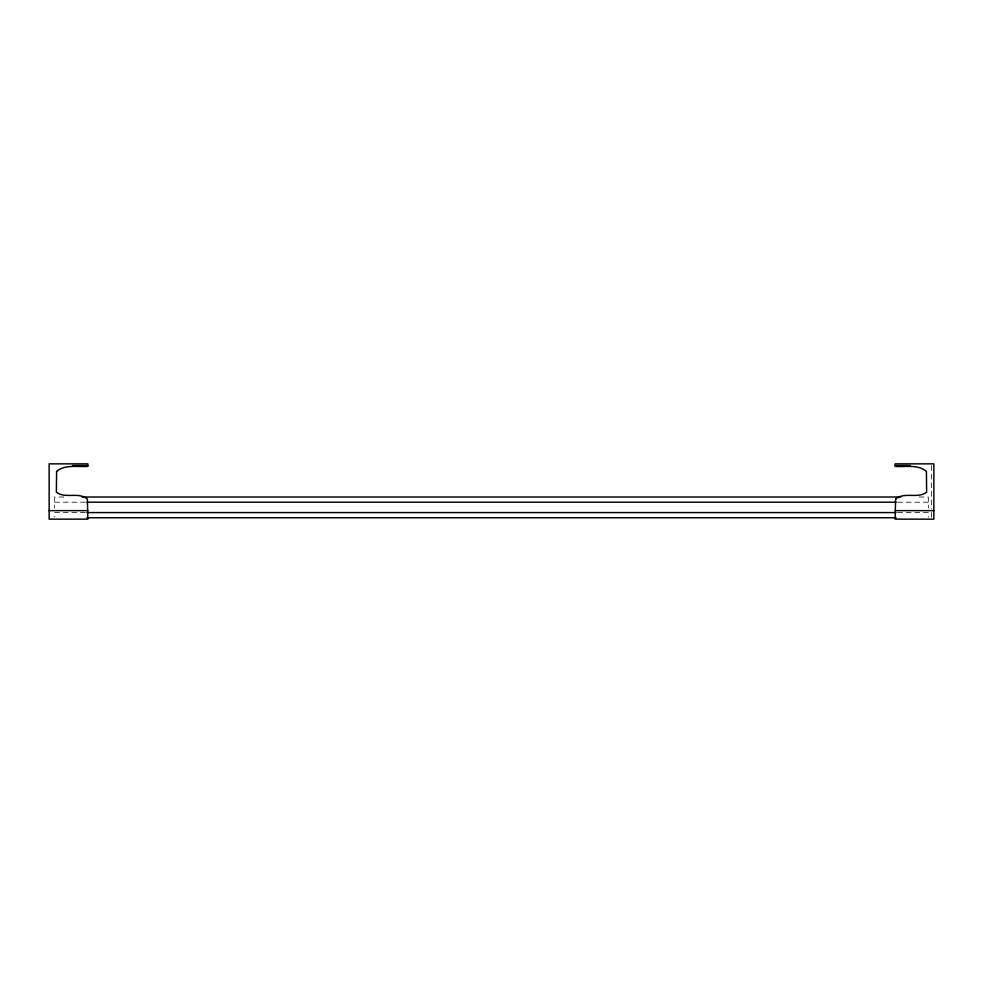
<?xml version="1.0" encoding="UTF-8"?>
<svg xmlns="http://www.w3.org/2000/svg" width="983" height="983" viewBox="0 0 983 983"><rect width="100%" height="100%" fill="white"/><g stroke="black" fill="none" stroke-linecap="round" stroke-linejoin="round"><path stroke-width="0.74" stroke-dasharray="4.92 3.69" d="M63.895 497.017L54.679 497.017L54.679 508.125M919.105 497.017L928.321 497.017L928.321 508.125M54.679 502.202L85.386 502.202M897.614 502.202L928.321 502.202M85.386 512.573L54.679 512.573L54.679 517.058M897.614 512.573L928.321 512.573L928.321 517.058M931.577 465.549L931.577 509.034M931.577 512.401L931.577 517.205"/><path stroke-width="1.47" d="M72.681 465.549L87.856 465.549M895.144 465.549L910.319 465.549M82.314 497.017L900.686 497.017M86.922 502.202L896.078 502.202M49.15 510.644L87.856 510.644M895.144 510.644L933.85 510.644M86.922 512.573L896.078 512.573M86.922 517.746L896.078 517.746M56.596 471.447L56.363 492.176C65.247 499.131 78.726 491.488 87.389 499.106L87.856 519.147L49.15 519.147L49.15 463.853L87.856 463.853L87.856 466.409C77.706 467.183 65.062 464.123 56.596 471.447M895.611 499.106L895.144 519.147L933.85 519.147L933.85 463.853L895.144 463.853L895.144 466.409C905.294 467.183 917.938 464.123 926.404 471.447L926.637 492.176C917.753 499.131 904.274 491.488 895.611 499.106"/></g></svg>
